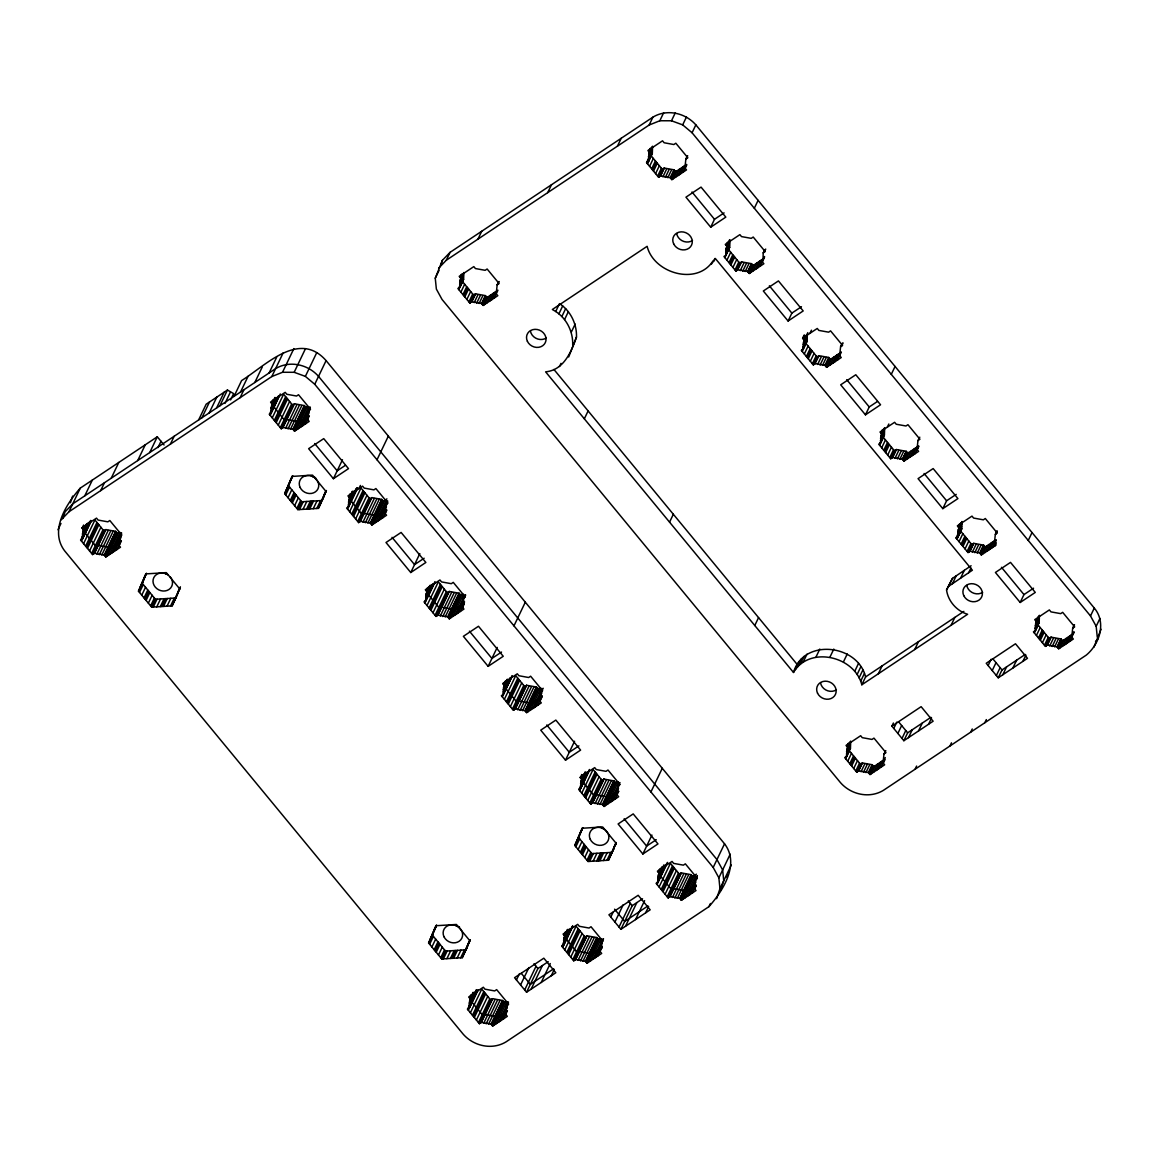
<?xml version="1.0" encoding="UTF-8"?>
<svg xmlns="http://www.w3.org/2000/svg" width="1159" height="1159" viewBox="0 0 1159 1159"><rect width="100%" height="100%" fill="white"/><g stroke="black" fill="none" stroke-linecap="round" stroke-linejoin="round"><path stroke-width="1.5" d="M94.516 553.249L104.252 555.016L105.86 556.957L117.204 533.299L115.596 531.344L105.846 529.591L94.516 553.249L92.561 554.567L80.565 540.022L82.521 538.718L82.767 531.938L85.752 525.085M271.076 408.359L271.22 412.923L269.265 414.227L281.26 428.772L283.216 427.468L292.966 429.221L294.574 431.162L309.192 421.412L307.584 419.471L308.555 410.576L310.511 409.272L298.515 394.726L296.559 396.03L286.809 394.277L285.215 392.336L270.583 402.086L272.191 404.027L271.076 408.359L275.248 398.261L271.467 406.157M274.842 400.478L275.002 405.042L274.031 405.693M349.554 497.848L347.946 495.907L362.579 486.157L364.187 488.098L373.922 489.851L375.878 488.547L387.874 503.093L385.918 504.397L384.962 513.292L386.555 515.248L371.938 524.984L370.329 523.042L360.579 521.289L358.624 522.593L346.628 508.048L348.598 506.744L348.845 499.978L352.582 491.546M437.957 615.11L447.693 616.863L449.301 618.819L460.645 595.147L459.036 593.205L449.286 591.452L437.957 615.11L435.987 616.414L424.006 601.869L425.961 600.565L426.208 593.799L429.946 585.367M471.829 301.746L481.579 303.499L483.173 305.44L486.954 297.559L485.346 295.603L475.61 293.85L471.829 301.746L469.873 303.05L457.877 288.504L459.833 287.2L460.08 280.42L463.064 273.567M459.833 287.2L463.614 279.305L463.861 272.539L460.08 280.42M481.347 1022.368L491.097 1024.121L492.691 1026.063L504.035 1002.405L502.427 1000.463L492.676 998.696L481.347 1022.368L479.391 1023.672L467.396 1009.127L469.352 1007.823L469.598 1001.057L473.336 992.626M515.32 708.931L525.07 710.684L526.664 712.64L538.008 688.968L536.4 687.026L526.65 685.273L515.32 708.931L513.365 710.235L501.369 695.69L503.325 694.386L503.571 687.62L507.309 679.188M503.571 687.62L507.352 679.725L507.106 686.505L506.121 687.157M575.704 959.478L585.44 961.231L587.048 963.172L598.392 939.514L596.784 937.559L587.034 935.806L575.704 959.478L573.734 960.782L561.753 946.237L563.709 944.933L563.955 938.153L567.693 929.721M592.684 802.752L602.434 804.505L604.042 806.461L615.371 782.789L613.763 780.847L604.027 779.094L592.684 802.752L590.728 804.056L578.732 789.511L580.688 788.207L580.934 781.441L585.223 771.778M652.531 146.208L648.794 154.64L648.547 161.405L646.577 162.709L658.573 177.255L660.529 175.951L664.31 168.069L674.06 169.822L675.668 171.764L671.887 179.659L670.279 177.704L660.529 175.951M647.519 163.854L652.314 153.524L652.56 146.744L648.794 154.64M670.047 896.573L679.797 898.326L681.405 900.282L692.734 876.61L691.141 874.668L681.391 872.915L670.047 896.573L668.091 897.877L656.095 883.346L658.066 882.028L658.312 875.262L662.05 866.831M764.505 256.501L762.274 261.775L763.868 263.73L749.25 273.481L747.642 271.525L737.906 269.772L735.936 271.076L723.955 256.53L725.911 255.226L726.157 248.461L729.895 240.029M724.882 257.675L729.692 247.345L729.938 240.565L726.157 248.461M842.115 343.557L840.594 346.715L839.638 355.596L841.246 357.552L826.613 367.302L825.005 365.346L815.27 363.593L813.314 364.897L801.318 350.366L803.274 349.047L803.52 342.282L807.794 332.619M802.26 351.496L807.055 341.166L807.301 334.386L803.52 342.282M858.66 770.851L868.41 772.604L870.018 774.56L873.785 766.664L872.191 764.723L862.441 762.97L858.66 770.851L856.704 772.155L844.708 757.609L846.664 756.305L846.91 749.54L850.663 741.108M846.36 756.508L850.445 748.424L850.692 741.644L846.91 749.54M892.633 457.414L902.383 459.167L903.977 461.123L907.758 453.227L906.164 451.286L896.414 449.533L892.633 457.414L890.677 458.718L878.681 444.187L880.637 442.883L880.883 436.103L884.621 427.671M880.333 443.086L884.418 434.987L884.665 428.222L880.883 436.103M961.999 521.492L958.247 529.924L958 536.704L956.045 538.008L968.04 552.539L969.996 551.235L973.777 543.354L983.527 545.107L985.136 547.048L981.354 554.944L979.746 553.002L969.996 551.235M958 536.704L961.782 528.808L962.028 522.043L958.247 529.924M1047.359 645.056L1057.109 646.823L1058.718 648.765L1062.499 640.869L1060.891 638.928L1051.141 637.175L1047.359 645.056L1045.404 646.374L1033.422 631.829L1035.378 630.525L1035.624 623.745L1039.362 615.313M1035.378 630.525L1039.159 622.629L1039.406 615.864L1035.624 623.745M449.301 618.819L463.933 609.069L462.325 607.113L463.281 598.218L465.237 596.914L453.256 582.369L451.3 583.687L441.55 581.919L439.942 579.978L425.324 589.728L426.918 591.669M526.664 712.64L541.296 702.89L539.688 700.934L540.659 692.039L542.166 688.895M587.048 963.172L601.68 953.422L600.072 951.481L601.028 942.586L602.55 939.427M762.984 259.659L763.23 252.879L764.752 249.736M870.018 774.56L884.636 764.81L883.028 762.854L883.998 753.958L885.809 750.612M1058.718 648.765L1073.335 639.015L1071.742 637.073L1072.698 628.178L1074.219 625.02M234.046 396.364L241.594 380.587C265.57 365.607 299.109 329.779 326.085 360.608L724.534 843.795C740.065 864.092 723.028 890.706 708.946 906.642L506.077 1041.854C492.111 1050.344 473.669 1046.157 463.151 1034.132L64.716 550.945C49.171 530.648 66.208 504.035 80.304 488.098L157.291 436.784L164.056 444.984M62.847 518.522L65.078 511.843L72.742 503.875L275.596 368.649C289.576 360.174 308.019 364.346 318.537 376.385L716.972 859.572L722.636 869.931L723.738 880.768L720.376 890.793M70.409 502.745L72.64 496.066M435.262 278.232L442.39 260.326L450.054 252.358L652.923 117.146C666.889 108.656 685.331 112.843 695.849 124.868L1094.284 608.055C1106.541 622.557 1099.645 644.042 1086.258 655.125L883.404 790.351C869.424 798.826 850.981 794.654 840.463 782.615L442.028 299.428L436.363 289.069L435.262 278.232L439.044 270.351M441.275 263.673L442.39 260.326M971.097 565.751L952.495 578.355L946.555 589.945C948.004 601.101 956.798 611.097 967.606 614.27L861.818 684.781C854.56 655.965 809.083 645.534 793.509 672.481L545.599 371.836C563.723 370.141 571.213 352.032 576.487 337.052C576.921 323.969 570.576 310.8 559.493 303.629L555.712 311.51C566.794 318.682 573.14 331.851 572.705 344.933M576.487 337.052L568.692 356.972M716.61 898.674L719.956 888.649L731.3 864.991M1093.922 647.157L1101.05 629.25M105.86 556.957L120.493 547.207L118.884 545.266L119.841 536.371L121.811 535.067L109.815 520.521L107.859 521.825L98.109 520.072L96.501 518.131L81.883 527.867L83.477 529.822M671.887 179.659L686.505 169.909L684.897 167.954L685.867 159.058L687.374 155.914M681.405 900.282L696.023 890.532L694.415 888.591L695.386 879.695L697.341 878.392L685.346 863.846L683.39 865.15L673.654 863.397L672.046 861.441L657.414 871.191L659.022 873.147M138.472 591.177L145.802 573.908L166.302 572.618L179.471 588.598L172.155 605.867L151.641 607.157L138.472 591.177L142.818 581.934M179.022 590.699L180.167 588.004L175.241 598.58M284.708 493.691L292.039 476.421L312.553 475.132L325.722 491.112L318.392 508.381L297.892 509.67L284.708 493.691L292.734 475.813L287.809 486.403M428.598 943.006L435.914 925.737L456.429 924.462L469.598 940.442L462.282 957.696L441.767 958.986L428.598 943.006L432.944 933.777M467.888 945.498L466.048 949.815L445.549 951.104L432.365 935.125L436.61 925.143L432.264 934.371M469.714 941.18L464.107 953.393M574.835 845.519L582.166 828.25L602.68 826.975L615.849 842.955L608.518 860.21L588.019 861.499L574.835 845.519L582.861 827.656L577.935 838.232M615.4 845.041L615.965 843.694L611.619 852.937M57.95 529.75L60.978 523.448M61.297 519.725L68.96 511.771L80.304 488.098M84.766 495.864L92.329 480.087M82.13 528.171L83.636 525.027M100.659 490.634L104.44 482.752M82.68 528.852L84.187 525.693M83.231 529.518L84.752 526.36M82.767 531.938L86.548 524.056L86.302 530.822L85.317 531.474L90.619 520.434M82.361 534.154L87.649 523.115M82.275 536.414L89.084 522.216M80.869 539.819L82.376 536.66M81.536 539.37L84.564 533.053M82.217 538.921L90.532 521.564M111.235 478.218L118.797 462.441M82.521 538.718L90.837 521.362M81.507 541.152L91.329 520.637M83.564 543.658L94.893 519.985L103.89 530.894L92.561 554.567M85.621 546.15L96.965 522.492M86.563 547.294L97.892 523.622M87.49 548.424L98.834 524.766M89.562 550.931L100.891 527.258M91.619 553.423L102.963 529.764M137.704 460.572L145.266 444.795M92.865 554.35L104.194 530.692M93.531 553.915L104.875 530.242M94.212 553.466L105.541 529.793M96.878 554.132L108.222 530.46M99.326 554.712L110.656 531.054M149.728 452.561L157.291 436.784M101.789 555.016L113.133 531.344M104.252 555.016L115.596 531.344M104.513 555.32L115.842 531.648M105.063 555.987L116.393 532.314M105.614 556.653L116.958 532.995M157.972 447.577L161 441.275M107.005 556.19L118.348 532.532L117.204 533.299M109.525 554.524L120.101 532.43M112.032 552.843L121.362 533.212M120.159 536.168L121.666 533.01M113.176 552.09L121.492 534.734M114.321 551.322L121.115 537.124M118.884 545.266L121.144 540.529M116.827 549.641L119.855 543.339M119.131 545.57L121.405 540.833M170.387 444.158L174.169 436.262M198.609 419.978L206.172 404.201L227.439 390.018L233.625 393.611L230.598 399.927M201.927 417.762L209.489 401.985M209.243 412.879L216.805 397.102M216.559 408.011L224.122 392.235M219.891 405.795L227.439 390.018M224.962 403.433L230.264 392.379M143.962 578.225L146.237 573.488M141.557 583.89L146.483 573.299L142.253 583.296L155.422 599.275L175.936 597.986L176.501 596.639L172.155 605.867M140.297 586.86L144.078 578.978M139.5 592.423L143.281 584.542M141.76 595.175L145.541 587.28M240.536 392.032L248.098 376.255M144.02 597.914L147.801 590.032M240.13 397.667L243.897 389.786M145.049 599.174L148.83 591.278M146.092 600.42L149.859 592.524M148.352 603.158L152.133 595.277M254.821 382.499L262.383 366.722M150.612 605.911L154.393 598.015M151.641 607.157L155.422 599.275M153.249 607.055L157.03 599.174M156.769 606.838L160.55 598.942M269.105 372.981L276.668 357.204M160.29 606.621L164.071 598.725M68.96 511.771L271.814 376.545L283.158 352.872M161.898 606.519L165.679 598.623M163.506 606.418L167.273 598.522M167.026 606.186L170.808 598.305M170.547 605.969L174.328 598.087M271.814 376.545L282.521 372.271L293.864 348.598M177.646 592.915L180.413 586.802M173.98 601.55L177.762 593.669M271.394 403.057L272.901 399.898M271.945 403.723L274.958 397.421M272.191 404.027L275.219 397.725M269.569 414.024L277.783 396.436M271.003 411.996L278.566 396.219M270.916 413.126L279.232 395.77M270.206 415.371L280.29 393.988M272.264 417.863L283.607 394.205L292.604 405.099L294.56 403.796L304.295 405.563L305.904 407.504L294.574 431.162M282.521 372.271L294.169 372.3L305.498 348.627M274.321 420.369L285.665 396.697M275.262 421.499L286.606 397.841M276.204 422.629L287.533 398.971M278.261 425.136L289.605 401.463M280.319 427.642L291.662 403.969M719.956 888.649L718.87 877.827L713.191 867.454L314.755 384.281L305.368 376.385L316.711 352.713M281.26 428.772L292.908 404.897M282.245 428.12L293.575 404.448M282.912 427.671L294.56 403.796M285.592 428.337L296.921 404.679M288.026 428.931L299.37 405.259M290.503 429.221L301.833 405.563M292.966 429.221L304.295 405.563M314.755 384.281L326.085 360.608M293.213 429.525L304.556 405.867M293.763 430.192L305.107 406.534M294.314 430.858L305.657 407.2M295.704 430.409L307.048 406.737L305.904 407.504M298.225 428.729L308.801 406.65M300.732 427.048L310.061 407.417M308.859 410.373L310.366 407.215M301.876 426.295L310.192 408.939M303.021 425.527L309.076 412.908M305.541 423.861L309.105 416.313M290.214 480.739L292.474 476.001M285.288 492.343L290.329 481.492M285.737 494.936L289.518 487.055M288.012 497.689L291.793 489.793M290.272 500.427L294.053 492.546M291.3 501.673L295.081 493.792M292.329 502.934L296.11 495.038M294.603 505.672L298.37 497.791M296.863 508.424L300.645 500.529M297.892 509.67L301.673 501.775L322.173 500.5L326.418 490.518L321.492 501.094M299.5 509.569L303.267 501.688M303.021 509.352L306.802 501.456M306.541 509.134L310.322 501.239M308.149 509.033L311.93 501.137M309.743 508.931L313.524 501.036M313.263 508.7L317.044 500.818M316.798 508.482L320.579 500.601M323.897 495.429L326.157 490.706M318.971 507.034L324.013 496.182M318.392 508.381L321.42 502.079M333.401 478.71L348.497 468.642L323.738 438.624L308.642 448.678L333.401 478.71L342.47 459.775M438.624 268.207L446.273 260.253L450.054 252.358M348.758 496.878L350.264 493.72M349.308 497.544L352.336 491.242M348.845 499.978L352.611 492.082L352.061 499.065M348.439 502.18L353.727 491.141M348.352 504.455L356.016 488.91M355.262 491.025L356.769 487.881M347.613 507.396L355.929 490.04M348.279 506.947L357.363 488.011M347.57 509.192L357.667 487.809M477.972 239.116L481.753 231.235M459.993 277.334L461.514 274.176M358.913 488.591L360.435 485.433M460.543 278.001L462.064 274.842M349.627 511.684L360.971 488.026L369.967 498.935L358.624 522.593M459.674 282.637L463.455 274.755M459.601 284.911L463.368 277.015M458.863 287.852L462.629 279.956L461.963 280.406M459.529 287.403L463.614 279.305M377.008 459.775L388.352 436.103M458.819 289.634L462.6 281.753M351.699 514.19L363.028 490.518M352.626 515.32L363.969 491.662M353.567 516.465L364.911 492.792M460.876 292.14L464.658 284.245M462.934 294.632L466.715 286.751M355.625 518.957L366.968 495.299M463.875 295.777L467.656 287.881M464.817 296.907L468.584 289.026M357.696 521.463L369.026 497.791M358.928 522.39L370.272 498.718M359.609 521.941L370.938 498.269M360.275 521.492L371.923 497.617L381.673 499.384L383.267 501.325L371.938 524.984M466.874 299.413L470.655 291.517M362.955 522.158L374.299 498.5M468.931 301.905L472.713 294.024M469.873 303.05L473.654 295.154L475.61 293.85M470.177 302.847L473.959 294.951M470.844 302.398L474.625 294.502M365.389 522.752L376.733 499.08M471.525 301.948L475.306 294.053M367.867 523.042L379.196 499.384M474.205 302.615L477.972 294.719M370.329 523.042L381.673 499.384M370.576 523.346L381.919 499.688M476.639 303.194L480.42 295.313M371.126 524.013L382.47 500.355M371.691 524.679L383.021 501.021M373.082 524.23L384.411 500.558M479.102 303.499L482.883 295.603M375.588 522.55L386.179 500.471M481.579 303.499L485.346 295.603M481.825 303.803L485.607 295.907M378.109 520.884L387.425 501.239M386.222 504.194L387.743 501.036M482.376 304.469L486.157 296.588M379.254 520.116L387.57 502.76M482.926 305.136L486.708 297.255M380.384 519.348L386.44 506.729M484.317 304.687L488.098 296.791M382.905 517.682L386.686 509.786L375.719 517.102L374.111 515.161L364.361 513.394L362.405 514.712L350.409 500.166M385.208 513.596L386.715 510.438M486.838 303.006L490.619 295.11M483.173 305.44L497.805 295.69L496.197 293.749L497.168 284.853L498.674 281.695M489.344 301.326L493.126 293.444M497.472 284.65L498.978 281.492M490.489 300.572L494.27 292.676M491.633 299.804L495.415 291.923M494.14 298.138L497.921 290.243L486.954 297.559M547.7 192.64L551.481 184.745M410.764 572.532L425.86 562.463L401.115 532.445L386.005 542.499L410.764 572.532L419.833 553.596M617.443 146.15L621.224 138.269M426.121 590.699L427.628 587.541M446.273 260.253L649.141 125.027L652.923 117.146M558.899 313.857L562.68 305.962M426.671 591.365L428.946 586.642M426.208 593.799L429.989 585.903L429.743 592.684L428.091 593.785M425.802 596.001L431.09 584.962M425.715 598.276L432.524 584.078M424.976 601.217L428.758 593.336M429.511 591.756L433.292 583.861M425.657 600.768L435.031 581.63M561.869 316.523L565.65 308.642M424.933 603.013L434.77 582.499M427.005 605.505L438.334 581.847L447.331 592.756L435.987 616.414M564.592 319.507L568.374 311.612M649.141 125.027L659.833 120.753L663.614 112.858M429.062 608.011L440.406 584.339M648.707 151.539L650.213 148.381M430.003 609.141L441.333 585.483M649.257 152.206L651.517 147.483M430.931 610.286L442.274 586.613M648.388 156.842L652.169 148.96M646.577 162.709L652.082 151.221M646.896 162.506L649.156 157.783M647.562 162.057L651.344 154.176M648.229 161.608L652.01 153.727M433.002 612.778L444.332 589.12M649.576 166.345L653.357 158.464M659.833 120.753L671.481 120.782L675.262 112.887M435.06 615.284L446.389 591.612M571.401 331.938L575.183 324.056M436.306 616.211L447.635 592.553M436.972 615.762L448.316 592.104M437.638 615.313L448.982 591.655M651.648 168.852L655.429 160.956M652.575 169.982L656.356 162.101M559.493 366.519L561.014 363.361M440.319 615.98L451.662 592.321M653.517 171.126L657.298 163.231M442.767 616.574L454.096 592.901M655.574 173.618L659.355 165.737M445.23 616.863L456.574 593.205M657.631 176.125L661.412 168.229M1097.269 637.131L1096.182 626.309L1090.503 615.951L692.068 132.763L682.68 124.868L686.461 116.972M447.693 616.863L459.036 593.205M447.953 617.168L459.283 593.509M658.573 177.255L662.658 169.171M659.558 176.603L663.339 168.721M448.504 617.834L459.833 594.176M660.224 176.154L664.006 168.272M449.055 618.515L460.384 594.842M450.445 618.051L461.789 594.379L460.645 595.147M662.905 176.82L666.686 168.939M452.952 616.371L463.542 594.292M455.473 614.705L465.107 594.857M665.338 177.414L669.12 169.518M456.617 613.937L465.686 595.002M457.762 613.183L463.803 600.55M463.035 604.998L464.556 601.84M667.816 177.704L671.597 169.822M460.268 611.503L464.049 603.607L453.082 610.923L451.474 608.982L441.724 607.229L439.768 608.533L428.714 595.118M462.571 607.417L464.078 604.259M670.279 177.704L674.06 169.822M692.068 132.763L695.849 124.868M670.525 178.008L674.306 170.127M671.075 178.674L674.857 170.793M671.626 179.355L675.407 171.46M673.031 178.892L676.813 171.01M675.538 177.211L679.319 169.33M678.058 175.545L681.84 167.649M686.171 158.855L687.678 155.712M679.203 174.777L682.97 166.896M680.333 174.024L684.114 166.128M684.897 167.954L686.418 164.81M682.854 172.343L686.635 164.448L675.668 171.764M685.157 168.258L686.664 165.114M584.339 418.805L588.12 410.923M488.142 666.353L503.238 656.284L478.479 626.266L463.383 636.32L488.142 666.353L497.211 647.417M513.973 625.86L525.302 602.202M710.713 227.193L725.809 217.124L701.05 187.106L685.954 197.175L710.713 227.193L714.495 219.297L724.1 212.894M503.484 684.52L505.005 681.362M504.035 685.186L506.309 680.463M503.165 689.822L506.947 681.941M503.093 692.097L509.888 677.899M504.614 690.315L509.902 679.261M503.02 694.589L512.09 675.668M503.325 694.386L511.641 677.03M502.311 696.834L512.133 676.32M555.712 311.51L552.35 309.496L647.128 246.316C653.777 273.423 696.994 285.838 712.843 261.137M711.322 264.281L715.074 258.399M504.368 699.326L515.712 675.668L524.694 686.577L513.365 710.235M506.425 701.832L517.769 678.16M726.07 245.36L727.577 242.202M507.367 702.962L518.696 679.304M726.621 246.027L729.648 239.725M508.294 704.107L519.638 680.434M725.751 250.663L729.533 242.782M725.664 252.937L729.446 245.042M725.606 255.429L729.388 247.548M510.366 706.599L521.695 682.941M726.954 260.167L730.721 252.285M512.423 709.105L523.767 685.433M513.669 710.032L524.998 686.374M754.321 208.258L758.102 200.362M514.335 709.583L525.679 685.925M515.016 709.134L526.345 685.476M729.011 262.673L732.792 254.777M729.953 263.803L733.719 255.922M517.696 709.801L529.026 686.142M730.88 264.947L734.661 257.052M520.13 710.395L531.459 686.722M732.937 267.439L736.718 259.558M522.593 710.684L533.937 687.026M735.009 269.946L738.79 262.05M525.07 710.684L536.4 687.026M525.317 710.989L536.646 687.33M735.936 271.076L740.022 262.992M736.921 270.424L740.702 262.542M525.867 711.655L537.211 687.997M737.588 269.975L741.673 261.891L751.423 263.644L753.031 265.585L749.25 273.481M526.418 712.336L537.762 688.663M527.809 711.872L539.152 688.214L538.008 688.968M740.268 270.641L744.049 262.76M530.329 710.192L540.905 688.113M532.836 708.526L542.47 688.692M742.716 271.235L746.483 263.339M541.63 691.387L543.136 688.243M533.98 707.758L541.543 691.981M535.125 707.004L541.919 692.807M540.413 698.819L541.919 695.661M745.179 271.525L748.96 263.644M537.631 705.324L541.963 696.211M539.935 701.238L542.209 696.516M747.642 271.525L751.423 263.644M747.903 271.829L751.669 263.948M748.453 272.495L752.22 264.614M434.089 930.054L436.349 925.331M749.004 273.176L752.785 265.281M430.424 938.689L435.465 927.837M750.395 272.713L754.176 264.832M429.627 944.252L433.408 936.371M752.901 271.032L756.682 263.151M755.422 269.366L759.203 261.47M763.535 252.676L765.056 249.533M764.216 252.227L765.722 249.084M756.566 268.598L760.347 260.717M431.887 947.004L435.668 939.123M757.711 267.845L761.477 259.949M760.217 266.164L764.534 257.052M434.147 949.757L437.928 941.861M435.176 951.003L438.957 943.107M436.204 952.249L439.985 944.353M438.479 955.002L442.26 947.106M440.739 957.74L444.52 949.858M441.767 958.986L445.549 951.104M443.375 958.884L447.157 951.003M446.896 958.667L450.677 950.786M450.416 958.45L454.198 950.554M452.024 958.348L455.806 950.452M453.618 958.247L457.399 950.351M457.153 958.029L460.934 950.134M460.674 957.798L464.455 949.916M669.554 522.158L673.336 514.263M467.772 944.759L470.032 940.021M465.932 949.076L470.293 939.833M462.282 957.696L466.628 948.468M565.505 760.174L580.601 750.105L555.842 720.087L540.746 730.156L565.505 760.174L574.574 741.238M788.091 321.014L803.187 310.945L778.428 280.927L763.332 290.996L788.091 321.014L791.858 313.118L801.477 306.715M469.511 997.957L471.032 994.799M470.061 998.623L473.089 992.321M469.598 1001.057L473.379 993.162L473.133 999.942L471.177 1001.246L483.173 1015.777L485.128 1014.473L494.864 1016.24L496.472 1018.181L507.439 1010.865M469.192 1003.259L474.495 992.22M474.886 992.872L476.392 989.714M469.12 1005.534L476.668 989.757M467.7 1008.924L470.728 1002.622M469.134 1006.896L476.697 991.119M469.047 1008.026L477.363 990.67M469.352 1007.823L477.667 990.467M468.337 1010.271L478.16 989.757M580.297 777.675L581.818 774.516M580.847 778.341L582.369 775.183M581.412 779.007L583.672 774.284M580.934 781.441L584.716 773.546L584.469 780.326L579.717 788.859M470.395 1012.763L481.738 989.105L490.721 1000L479.391 1023.672M580.543 783.658L585.831 772.604M580.456 785.918L587.251 771.72M579.036 789.308L580.558 786.164M580.384 788.41L589.453 769.489M580.688 788.207L589.004 770.865M579.674 790.655L589.496 770.141M472.452 1015.27L483.796 991.597M473.394 1016.4L484.737 992.741M474.335 1017.53L485.664 993.871M581.731 793.147L593.075 769.489L602.072 780.398L590.728 804.056M804.245 340.166L802.636 338.211L804.143 335.052M476.392 1020.036L487.722 996.378M583.788 795.654L595.132 771.981M802.883 338.515L804.389 335.357M803.433 339.181L804.954 336.038M584.73 796.784L596.074 773.125M803.984 339.862L806.258 335.125M585.672 797.928L597.001 774.255M803.115 344.498L806.896 336.603M478.45 1022.542L489.793 998.87M803.028 346.758L806.809 338.877M809.953 333.343L811.459 330.185M802.289 349.699L807.055 341.166M479.696 1023.469L491.039 999.797M802.97 349.265L806.751 341.369M480.362 1023.02L491.706 999.348M481.043 1022.571L492.372 998.899M587.729 800.42L599.073 776.762M483.723 1023.238L495.052 999.58M804.317 353.988L808.098 346.106M589.786 802.926L601.13 779.254M591.032 803.853L602.376 780.195M591.698 803.404L603.042 779.746M486.157 1023.832L497.486 1000.159M592.379 802.955L603.723 779.297M806.374 356.494L810.155 348.598M807.316 357.624L811.097 349.743M488.62 1024.121L499.964 1000.463M580.34 832.568L582.6 827.845M575.415 844.172L580.456 833.321M595.06 803.622L606.389 779.964M808.243 358.768L812.024 350.873M575.864 846.765L579.645 838.884M491.097 1024.121L502.427 1000.463M491.344 1024.426L502.687 1000.768M597.493 804.216L608.837 780.543M491.894 1025.092L503.238 1001.434M810.315 361.26L814.096 353.379M492.445 1025.758L503.788 1002.1M493.835 1025.309L505.179 1001.637L504.035 1002.405M578.138 849.518L581.919 841.637M599.956 804.505L611.3 780.847M516.45 979.949L519.464 973.647M496.356 1023.629L506.932 1001.55M812.372 363.767L816.153 355.871M602.434 804.505L613.763 780.847M813.314 364.897L817.095 357.015L819.051 355.712L828.786 357.465L830.395 359.406L826.613 367.302M492.691 1026.063L507.323 1016.327L505.715 1014.371L506.686 1005.476L508.193 1002.318M602.68 804.81L614.024 781.152M813.618 364.694L817.399 356.813M498.863 1021.963L508.497 1002.115M580.398 852.271L584.179 844.375M814.284 364.245L818.066 356.364M603.231 805.491L614.574 781.818M500.007 1021.195L508.323 1003.839M814.965 363.796L819.051 355.712M603.781 806.157L615.125 782.484M501.152 1020.427L507.193 1007.808M581.427 853.517L585.208 845.621M605.172 805.693L616.516 782.035L615.371 782.789M503.658 1018.761L507.222 1011.213M582.455 854.763L586.237 846.867M817.631 364.462L821.412 356.581M520.565 984.947L528.881 967.606M607.693 804.013L618.269 781.934M604.042 806.461L618.66 796.711L617.052 794.755L618.022 785.874L619.529 782.716M610.199 802.347L619.833 782.513M820.079 365.056L823.861 357.175M611.344 801.579L619.659 784.223M584.716 857.515L588.497 849.619M612.488 800.826L618.544 788.192M822.542 365.346L826.324 357.465M615.009 799.145L618.573 791.611M524.694 989.945L536.023 966.287M586.99 860.253L590.771 852.372M825.005 365.346L828.786 357.465M825.266 365.65L829.047 357.769M588.019 861.499L591.8 853.618L612.3 852.329M825.816 366.331L829.598 358.435M526.563 992.22L555.813 972.734L543.817 958.189L514.567 977.689L526.563 992.22L537.906 968.562L548.221 961.68M589.612 861.398L593.394 853.517M826.367 366.997L830.148 359.102M827.758 366.534L831.539 358.653M531.141 989.178L542.47 965.519M830.279 364.868L834.045 356.972M593.147 861.18L596.928 853.299M832.785 363.187L836.566 355.291M840.912 346.498L842.419 343.354M841.579 346.063L843.086 342.905M833.929 362.419L837.711 354.538M835.074 361.666L838.855 353.77M596.668 860.963L600.449 853.067M837.58 359.985L841.144 352.452M598.276 860.862L602.043 852.966M541.195 982.47L550.264 963.549M563.868 935.067L565.375 931.908M599.869 860.76L603.651 852.865M564.419 935.733L567.446 929.417M563.955 938.153L567.736 930.271L567.49 937.037L566.505 937.689M563.549 940.369L568.837 929.33M563.462 942.629L570.271 928.431M562.057 946.034L564.317 941.296M603.39 860.543L607.171 852.647M562.723 945.585L565.751 939.268M563.404 945.136L572.474 926.2M563.709 944.933L572.778 925.998M562.68 947.367L572.517 926.867M551.249 975.777L554.263 969.46M606.925 860.311L610.706 852.43M564.752 949.873L576.081 926.2L585.078 937.109L573.734 960.782M614.024 847.272L616.284 842.535M610.358 855.893L614.14 848.011L608.518 860.21M566.809 952.365L578.153 928.707M567.751 953.509L579.08 929.837M568.678 954.639L580.022 930.981M570.75 957.146L582.079 933.473M650.938 791.959L662.267 768.301M572.807 959.638L584.136 935.979M574.053 960.579L585.382 936.907M574.719 960.13L586.063 936.458M575.386 959.681L586.729 936.008M578.066 960.347L589.409 936.675M580.514 960.927L591.843 937.269M582.977 961.231L594.321 937.559M585.44 961.231L596.784 937.559M585.701 961.535L597.03 937.863M586.251 962.202L597.58 938.529M586.802 962.868L598.131 939.21M588.192 962.419L599.536 938.747L598.392 939.514M610.793 917.059L613.068 912.321M590.699 960.739L601.289 938.645M642.868 853.995L657.964 843.926L633.205 813.908L618.109 823.977L642.868 853.995L651.938 835.059M593.22 959.058L602.854 939.225M594.364 958.305L601.927 942.528M602.014 941.934L603.52 938.776M595.509 957.537L602.303 943.339M754.784 625.498L758.551 617.617M600.782 949.351L602.303 946.208M598.015 955.856L602.332 946.744M614.922 922.057L623.238 904.701M619.036 927.055L630.38 903.397M865.454 414.835L880.55 404.766L855.791 374.748L840.695 384.817L865.454 414.835L869.236 406.954L877.464 401.463M620.92 929.33L650.17 909.829L638.174 895.284L608.924 914.784L620.92 929.33L632.249 905.657L642.564 898.79M625.483 926.287L636.827 902.615M891.285 374.357L895.067 366.461M635.538 919.58L644.607 900.644M658.225 872.162L659.732 869.018M658.776 872.843L661.036 868.105M658.312 875.262L662.079 867.381L661.832 874.147L660.181 875.248M657.906 877.479L663.948 864.846M657.819 879.739L664.629 865.541M657.081 882.694L665.396 865.338M657.747 882.245L666.831 863.31M657.037 884.476L667.627 862.383M645.592 912.872L648.62 906.57M659.094 886.968L670.438 863.31L679.435 874.219L668.091 897.877M661.166 889.475L672.495 865.816M880.797 433.002L882.318 429.859M662.093 890.605L673.437 866.946M881.347 433.683L883.622 428.946M663.035 891.749L674.379 868.077M880.478 438.319L884.259 430.424M880.405 440.579L884.187 432.698M887.316 427.164L888.823 424.006M879.667 443.535L884.418 434.987M879.623 445.317L883.404 437.436M665.092 894.241L676.436 870.583M881.68 447.823L885.462 439.927M667.164 896.747L678.493 873.075M668.395 897.674L679.739 874.016M669.076 897.225L680.405 873.567M669.743 896.776L681.086 873.118M883.737 450.315L887.519 442.434M884.679 451.445L888.46 443.564M672.423 897.457L683.767 873.785M885.621 452.589L889.402 444.694M674.857 898.037L686.2 874.379M887.678 455.081L891.459 447.2M677.334 898.341L688.663 874.668M889.735 457.588L893.517 449.692M679.797 898.326L691.141 874.668M890.677 458.718L894.458 450.837L896.414 449.533M680.043 898.631L691.387 874.973M890.981 458.515L894.762 450.634M891.648 458.066L895.429 450.185M680.594 899.312L691.937 875.639M892.329 457.617L896.11 449.735M681.144 899.978L692.488 876.305M682.55 899.514L693.879 875.856M895.009 458.298L898.79 450.402M685.056 897.848L695.646 875.755M793.509 672.481C803.201 638.087 857.66 644.071 865.599 676.899L861.818 684.781M795.378 669.54L799.159 661.659M687.577 896.168L697.399 875.653M695.69 879.493L697.196 876.334M797.624 666.816L801.405 658.92M897.443 458.877L901.224 450.996M688.721 895.4L697.023 878.044M689.851 894.647L695.907 882.028M800.232 664.31L804.013 656.414M694.415 888.591L695.936 885.433M899.906 459.181L903.687 451.286M692.372 892.966L696.153 885.085L685.186 892.387L683.578 890.445L673.828 888.692L671.872 889.996L659.877 875.451M803.201 662.064L806.983 654.169M694.676 888.895L696.182 885.737M902.383 459.167L906.164 451.286M902.629 459.471L906.41 451.59M903.18 460.152L906.961 452.256M903.73 460.818L907.511 452.923M905.121 460.355L908.902 452.474M907.642 458.689L911.423 450.793M713.191 867.454L724.534 843.795M910.148 457.008L913.929 449.113M903.977 461.123L918.609 451.373L917.001 449.431L917.971 440.536L919.782 437.175M911.293 456.24L915.074 448.359M816.037 656.936L819.819 649.04M912.437 455.487L916.218 447.591M914.958 453.806L918.725 445.925L907.758 453.227M917.247 449.735L918.768 446.577M718.87 877.827L730.199 854.154M708.946 906.642L710.453 903.484M830.018 656.965L833.799 649.083M843.462 661.876L847.243 653.98M854.719 671.336L858.5 663.455M857.095 674.552L860.876 666.657M859.08 677.885L862.861 669.989M942.818 508.656L957.913 498.587L933.154 468.569L918.058 478.638L942.818 508.656L946.599 500.775L956.204 494.371M860.644 681.304L864.426 673.408M878.348 673.77L882.129 665.874M846.823 746.439L848.345 743.281M847.388 747.106L849.648 742.383M846.519 751.742L850.286 743.861M846.432 754.016L850.213 746.121M846.447 755.378L849.475 749.076M845.65 758.754L849.431 750.858L860.485 764.274L856.704 772.155M958.174 526.823L959.681 523.68M958.725 527.504L960.985 522.767M847.707 761.246L851.488 753.364M957.856 532.14L961.637 524.245M956.045 538.008L961.55 526.519M957.03 537.356L960.811 529.46M957.696 536.907L961.477 529.011M956.986 539.138L960.768 531.257M849.764 763.752L853.546 755.856M850.706 764.882L854.487 757.001M851.648 766.027L855.429 758.131M959.044 541.644L962.825 533.748M961.115 544.136L964.882 536.255M853.705 768.518L857.486 760.637M962.042 545.281L965.824 537.385M962.984 546.411L966.765 538.515M855.762 771.025L859.543 763.129M914.712 649.518L918.493 641.637M857.008 771.952L860.789 764.071M857.674 771.503L861.456 763.622M858.355 771.054L862.137 763.173M965.041 548.917L968.823 541.021M946.555 589.945L952.495 578.355M861.036 771.72L864.817 763.839M967.099 551.409L970.88 543.528M952.408 583.745L956.189 575.849M968.04 552.539L971.821 544.658L973.777 543.354M968.344 552.336L972.126 544.455M863.469 772.314L867.251 764.418M969.025 551.887L972.807 544.006M969.692 551.438L973.473 543.557M865.932 772.604L869.714 764.723M972.372 552.119L976.153 544.223M960.55 578.225L964.331 570.344M868.41 772.604L872.191 764.723M868.656 772.908L872.437 765.027M869.207 773.575L872.988 765.693M891.894 726.171L921.13 706.671L933.125 721.217L903.875 740.717L891.894 726.171L893.401 723.013M974.806 552.698L978.587 544.817M869.757 774.255L873.538 766.36M871.148 773.792L874.929 765.911M977.283 553.002L981.065 545.107M893.763 728.446L896.791 722.129M968.678 572.72L970.952 567.982M873.669 772.111L877.45 764.23M979.746 553.002L983.527 545.107M979.992 553.307L983.774 545.411M876.175 770.445L879.956 762.55M980.543 553.973L984.324 546.077M877.32 769.677L881.101 761.796M878.464 768.924L882.245 761.028M981.094 554.639L984.875 546.744M982.499 554.176L986.266 546.295M883.752 760.739L885.259 757.58M880.985 767.244L884.766 759.348L873.785 766.664M883.288 763.158L884.795 760.014M897.877 733.444L901.659 725.548M985.005 552.51L988.786 544.614M951.075 625.281L954.857 617.399M981.354 554.944L995.972 545.194L994.364 543.252L995.335 534.357L996.841 531.199M987.526 550.829L991.293 542.948M995.639 534.154L997.146 530.996M988.656 550.061L992.437 542.18M989.8 549.308L993.582 541.412M992.321 547.627L996.103 539.746L985.136 547.048M994.625 543.557L996.132 540.398M902.006 738.442L905.787 730.547M994.828 545.961L996.349 542.803M903.875 740.717L907.656 732.821L930.894 717.334M908.453 737.66L912.234 729.779M918.507 730.967L922.289 723.071M928.562 724.259L931.575 717.943M915.103 769.214L916.61 766.056M1028.25 540.442L1032.032 532.561M988.12 665.541L991.133 659.239M949.96 745.976L951.481 742.818M1020.181 602.477L1035.277 592.423L1010.518 562.39L995.422 572.459L1020.181 602.477L1023.962 594.596L1033.567 588.192M992.234 670.539L996.016 662.658M996.363 675.538L1000.145 667.656M970.72 732.14L972.242 728.982M998.232 677.812L1027.482 658.312L1015.487 643.781L986.237 663.267L998.232 677.812L1002.013 669.931L1025.251 654.429M1002.796 674.77L1006.577 666.874M984.831 722.738L986.338 719.58M1012.85 668.062L1016.631 660.181M1036.088 621.325L1038.348 616.588M1035.219 625.961L1039 618.066M1035.132 628.221L1038.913 620.34M1035.233 628.468L1037.508 623.73M1035.074 630.728L1038.841 622.832M1034.35 632.959L1038.131 625.078M1022.904 661.369L1025.932 655.052M1036.421 635.465L1040.188 627.57M1038.478 637.957L1042.26 630.076M1039.406 639.102L1043.187 631.206M1040.347 640.232L1044.129 632.35M1042.405 642.738L1046.186 634.842M1044.476 645.23L1048.258 637.349M1045.404 646.374L1049.185 638.479L1051.141 637.175M1045.708 646.157L1049.489 638.276M1046.389 645.722L1050.17 637.827M1047.055 645.273L1050.836 637.378M1049.735 645.94L1053.517 638.044M1052.169 646.519L1055.95 638.638M1054.647 646.823L1058.428 638.928M1057.109 646.823L1060.891 638.928M1057.356 647.128L1061.137 639.232M1057.921 647.794L1061.687 639.898M1058.471 648.461L1062.252 640.565M1059.862 647.997L1063.643 640.116M1062.368 646.331L1066.15 638.435M1064.889 644.65L1068.67 636.769M1073.002 627.975L1074.523 624.817M1066.034 643.897L1069.815 636.001M1067.178 643.129L1070.945 635.233M1072.452 634.944L1073.973 631.785M1069.685 641.449L1074.002 632.336M1090.503 615.951L1094.284 608.055M1096.182 626.309L1099.963 618.413M713.567 261.557L715.436 258.616L972.372 570.214L948.714 586.237M725.751 877.291L727.939 875.016M1095.516 641.55L1097.703 639.275M273.35 406.143L285.042 420.876L286.997 419.572L296.747 421.34L298.341 423.281L309.323 415.965M650.663 154.625L652.314 153.524M103.89 530.894L105.846 529.591M664.31 168.069L662.354 169.373L650.358 154.828M497.168 284.853L499.123 283.549L487.128 269.004L485.172 270.308L475.422 268.555L473.814 266.613L459.196 276.364L460.804 278.305M685.867 159.058L687.823 157.754L675.827 143.223L673.872 144.527L664.136 142.76L662.528 140.819L647.895 150.569L649.504 152.51M118.102 543.426L109.641 549.076L108.033 547.12L98.298 545.367L96.327 546.671L84.346 532.126M345.411 465.324L337.182 470.815L314.668 443.52M728.707 247.997L729.692 247.345M369.967 498.935L371.923 497.617M741.673 261.891L739.717 263.194L728.663 249.779M383.267 501.325L386.932 498.892M763.23 252.879L765.186 251.575L753.205 237.044L751.235 238.348L741.499 236.595L739.891 234.64L725.273 244.39L726.867 246.331M753.031 265.585L763.998 258.269M424.151 558.232L414.545 564.636L392.046 537.341M802.636 338.211L817.254 328.461L818.862 330.416L828.613 332.169L830.568 330.866L842.564 345.396L840.594 346.715M447.331 592.756L449.286 591.452M830.395 359.406L841.362 352.104M501.528 652.053L491.909 658.457L469.409 631.162M524.694 686.577L526.65 685.273M540.659 692.039L542.615 690.735L530.619 676.204L528.663 677.508L518.913 675.74L517.305 673.799L502.687 683.549L504.295 685.491M917.971 440.536L919.927 439.232L907.932 424.687L905.976 425.99L896.226 424.237L894.618 422.282L880 432.032L881.608 433.988M541.412 697.428L530.445 704.744L528.837 702.803L519.102 701.05L517.146 702.354L505.15 687.809M578.892 745.874L569.286 752.278L546.773 724.983M960.13 529.909L961.782 528.808M602.072 780.398L604.027 779.094M618.022 785.874L619.978 784.556L607.982 770.025L606.027 771.329L596.277 769.576L594.683 767.62L580.051 777.37L581.659 779.312M995.335 534.357L997.291 533.053L985.295 518.508L983.339 519.812L973.589 518.059L971.995 516.103L957.363 525.853L958.971 527.809M618.79 791.264L607.809 798.565L606.215 796.624L596.465 794.871L594.509 796.175L582.513 781.63M865.599 676.899L963.868 611.387M656.255 839.696L646.65 846.099L624.136 818.819M848.794 749.525L850.445 748.424M1038.174 623.281L1039.159 622.629M490.721 1000L492.676 998.696M585.078 937.109L587.034 935.806M679.435 874.219L681.391 872.915M553.582 968.837L530.344 984.339L521.26 973.314M647.939 905.947L624.701 921.434L614.574 909.178M860.485 764.274L862.441 762.97M692.734 876.61L696.4 874.176M506.686 1005.476L508.642 1004.172L496.646 989.627L494.69 990.931L484.94 989.178L483.332 987.236L468.714 996.986L470.322 998.928M601.028 942.586L602.984 941.282L591.003 926.736L589.047 928.04L579.297 926.287L577.689 924.346L563.071 934.096L564.665 936.037M883.998 753.958L885.954 752.655L873.958 738.124L872.003 739.428L862.253 737.66L860.659 735.719L846.027 745.469L847.635 747.41M1072.698 628.178L1074.654 626.874L1062.673 612.329L1060.702 613.633L1050.967 611.88L1049.359 609.924L1034.726 619.674L1036.334 621.63M601.796 947.975L590.829 955.291L589.221 953.335L579.471 951.582L577.515 952.886L566.461 939.485M1062.499 640.869L1073.466 633.567M671.481 120.782L682.68 124.868M294.169 372.3L305.368 376.385M691.995 192.003L714.495 219.297M769.359 285.824L791.858 313.118M846.722 379.659L869.236 406.954M924.085 473.48L946.599 500.775M1001.463 567.302L1023.962 594.596M805.099 342.47L817.095 357.015M882.463 436.291L894.458 450.837M959.826 530.112L971.821 544.658M1037.189 623.933L1049.185 638.479M992.93 658.906L1002.013 669.931M898.573 721.796L907.656 732.821M553.93 369.46L797.291 664.585M461.659 280.608L473.654 295.154M288.49 485.795L301.673 501.775M578.616 837.638L591.8 853.618M628.323 900.891L632.249 905.657M533.966 963.781L537.906 968.562M603.245 828.685A9.967 8.808 25.6 0 1 600.999 827.381M315.596 477.609A9.967 8.808 25.6 0 1 310.873 475.538M166.867 574.328A9.967 8.808 25.6 0 1 164.621 573.024M459.471 926.925A9.967 8.808 25.6 0 1 454.748 924.868M170.301 576.965A9.967 8.808 25.6 0 1 165.172 590.931A9.967 8.808 25.6 0 1 153.162 579.486A9.967 8.808 25.6 0 1 168.446 575.197M982.629 592.336A9.967 8.808 25.6 0 1 966.809 585.44M692.502 240.507A9.967 8.808 25.6 0 1 676.682 233.611M546.251 337.993A9.967 8.808 25.6 0 1 530.431 331.097M836.378 689.822A9.967 8.808 25.6 0 1 820.558 682.926M590.235 839.261A9.967 8.808 25.6 0 0 607.055 842.289A9.967 8.808 25.6 0 0 600.087 827.483A9.967 8.808 25.6 0 0 590.235 839.261M300.109 487.432A9.967 8.808 25.6 0 0 316.929 490.46A9.967 8.808 25.6 0 0 309.96 475.654A9.967 8.808 25.6 0 0 300.109 487.432M443.984 936.747A9.967 8.808 25.6 0 0 460.804 939.79A9.967 8.808 25.6 0 0 453.835 924.969A9.967 8.808 25.6 0 0 443.984 936.747M963.766 595.639A9.967 8.808 25.6 0 0 980.586 598.667A9.967 8.808 25.6 0 0 973.618 583.861A9.967 8.808 25.6 0 0 963.766 595.639M673.64 243.81A9.967 8.808 25.6 0 0 690.46 246.838A9.967 8.808 25.6 0 0 683.491 232.017A9.967 8.808 25.6 0 0 673.64 243.81M527.388 341.297A9.967 8.808 25.6 0 0 544.223 344.324A9.967 8.808 25.6 0 0 537.254 329.504A9.967 8.808 25.6 0 0 527.388 341.297M817.515 693.125A9.967 8.808 25.6 0 0 834.35 696.153A9.967 8.808 25.6 0 0 827.367 681.347A9.967 8.808 25.6 0 0 817.515 693.125"/></g></svg>
